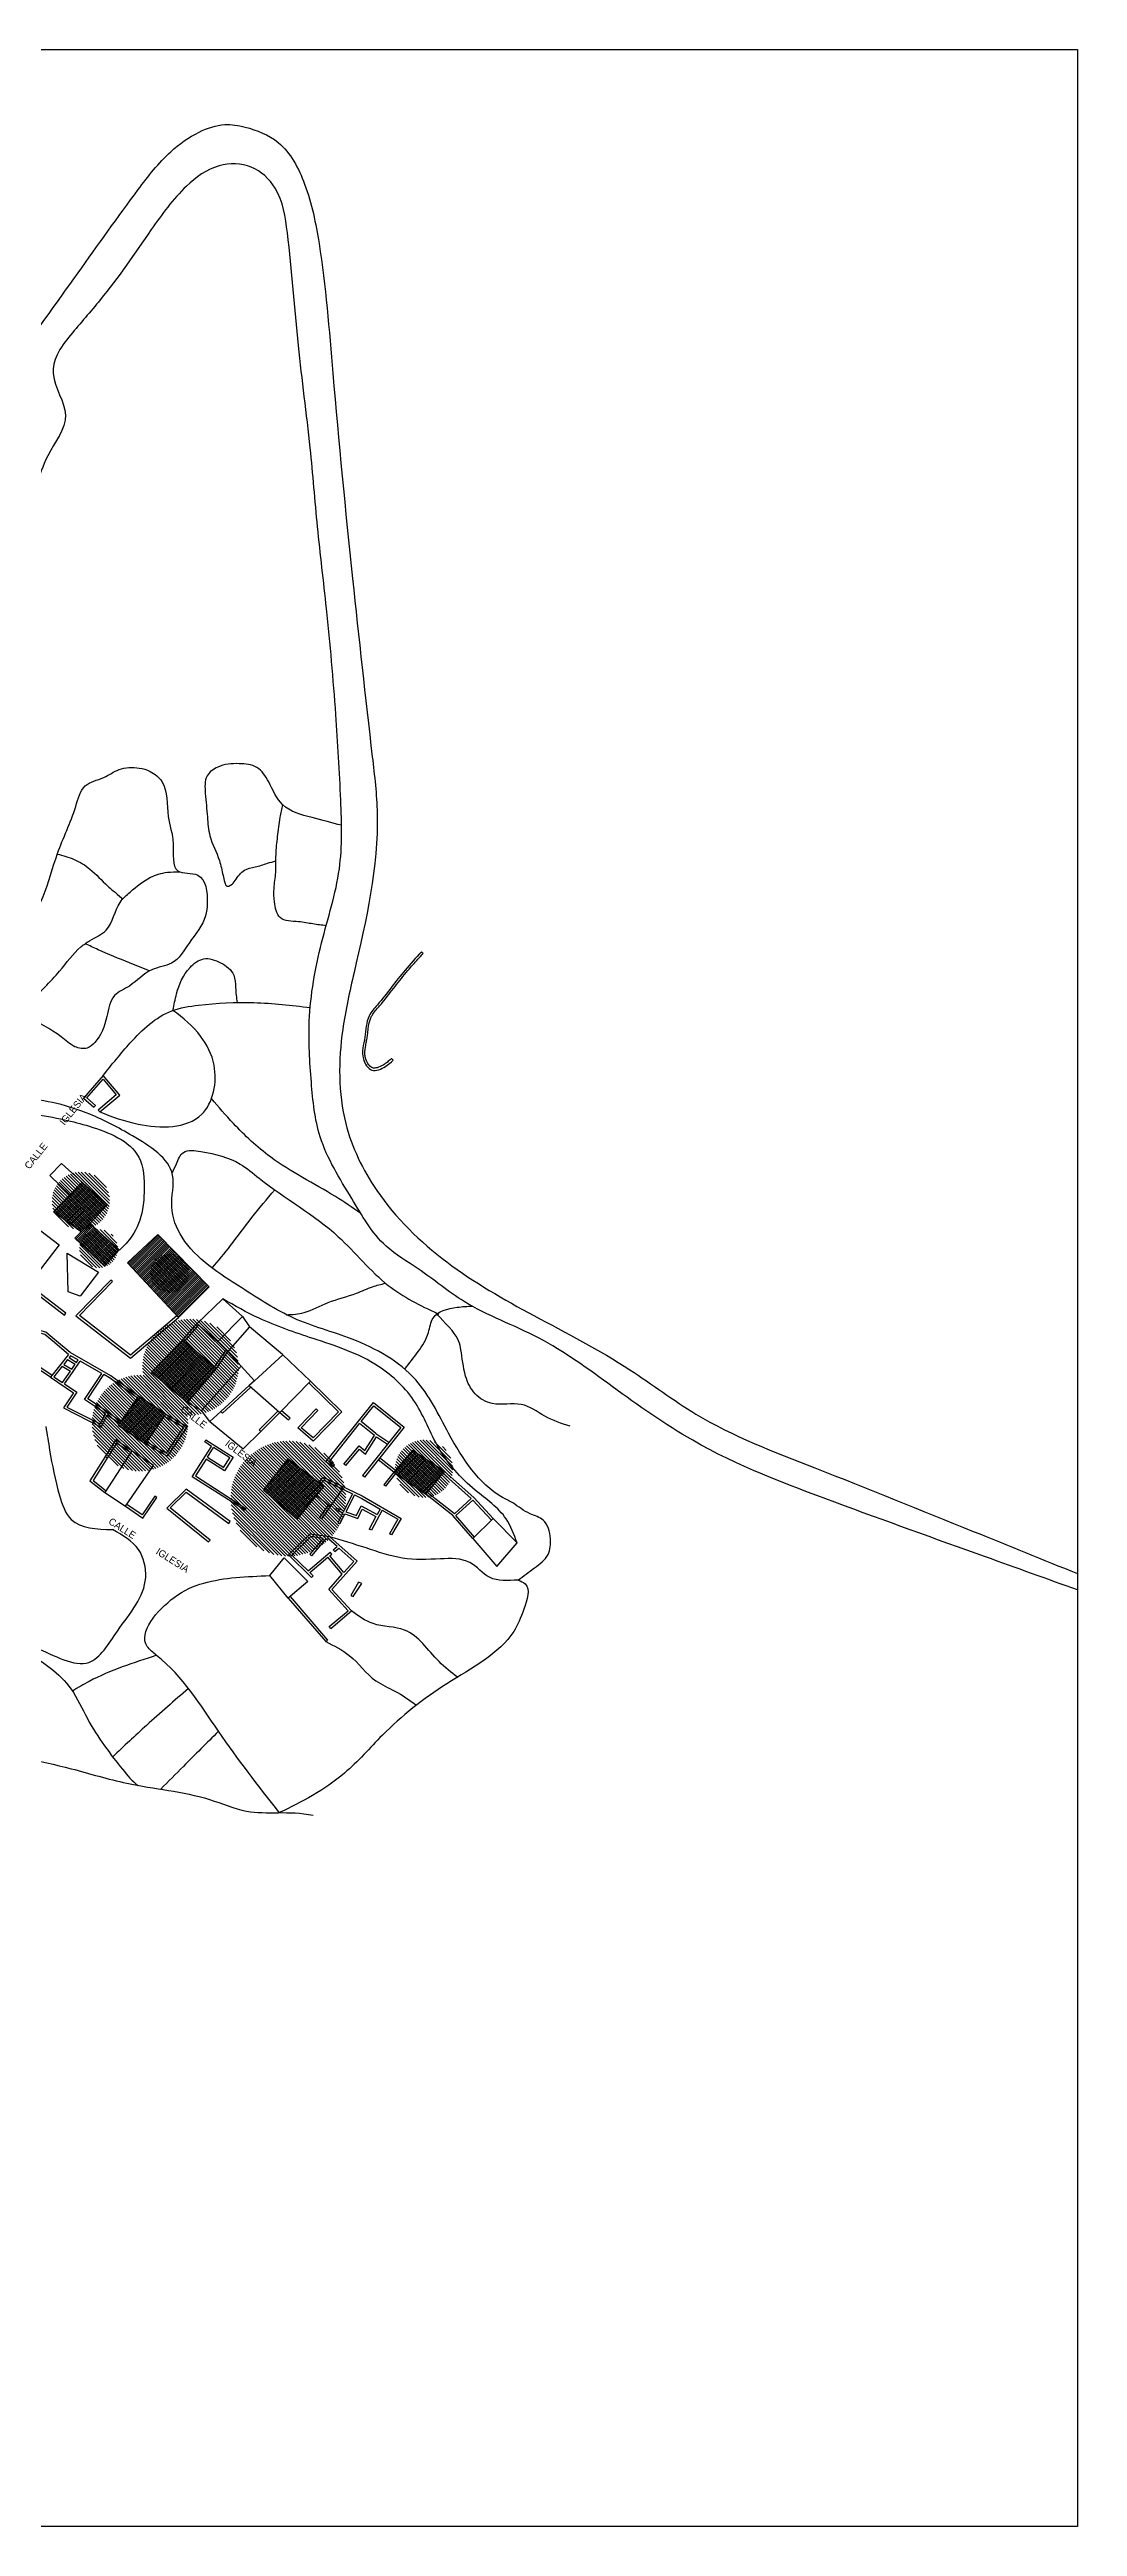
# Model space of a CAD drawing. Header units: metres. Extents: x 6783 to 7382, y -1041 to -515.
# Drawn here: x 7164 to 7382, y -1041 to -515 of the extents above; entities that cross this region are included whole.
import ezdxf

# ---------------------------------------------------------------- set-up
doc = ezdxf.new("R2010")
doc.units = ezdxf.units.M
for name, color, linetype in [('_Caminos', 2, 'Continuous'), ('_Contorno', 70, 'Continuous'), ('_Proyeccion1', 3, 'Continuous'), ('_Tierras', 51, 'Continuous'), ('Mapa_CirculoGurdu', 192, 'Continuous'), ('NU_VivGeneral', 102, 'Continuous'), ('S_Textos', 2, 'Continuous')]:
    doc.layers.add(name, color=color, linetype=linetype)
doc.layers.add('_VG', color=6, linetype='Continuous', plot=False)

msp = doc.modelspace()

# ---------------------------------------------------------------- hatches: boundary and pattern name
at = {"layer": 'Mapa_CirculoGurdu', "lineweight": 0}
h = msp.add_hatch(dxfattribs=at)
h.set_pattern_fill('ANSI31', color=256, scale=0.1518, angle=90)
edge = h.paths.add_edge_path()
edge.add_arc((7170.83, -759.74), 6.11, 0, 360)
h = msp.add_hatch(dxfattribs=at)
h.set_pattern_fill('ANSI31', color=256, scale=0.1518, angle=90)
edge = h.paths.add_edge_path()
edge.add_arc((7174.6, -769.88), 4.07, 0, 360)
h = msp.add_hatch(dxfattribs=at)
h.set_pattern_fill('ANSI31', color=256, scale=0.1518, angle=90)
edge = h.paths.add_edge_path()
edge.add_arc((7189.67, -775.09), 4.07, 0, 360)
h = msp.add_hatch(dxfattribs=at)
h.set_pattern_fill('ANSI31', color=256, scale=0.1518, angle=90)
edge = h.paths.add_edge_path()
edge.add_arc((7194.1, -795.02), 10.19, 0, 360)
h = msp.add_hatch(dxfattribs=at)
h.set_pattern_fill('ANSI31', color=256, scale=0.1518, angle=90)
edge = h.paths.add_edge_path()
edge.add_arc((7183.39, -806.92), 10.19, 0, 360)
h = msp.add_hatch(dxfattribs=at)
h.set_pattern_fill('ANSI31', color=256, scale=0.1518, angle=90)
edge = h.paths.add_edge_path()
edge.add_arc((7214.86, -822.92), 12.22, 0, 360)
h = msp.add_hatch(dxfattribs=at)
h.set_pattern_fill('ANSI31', color=256, scale=0.1518, angle=90)
edge = h.paths.add_edge_path()
edge.add_arc((7243.67, -816.59), 6.11, 0, 360)
at = {"layer": 'NU_VivGeneral'}
h = msp.add_hatch(dxfattribs=at)
h.set_pattern_fill('ANSI31', color=2, scale=0.1)
h.paths.add_polyline_path([(7090.72, -759.52), (7092.73, -756.06), (7084.03, -751.07), (7082.23, -754.7), (7083.82, -755.61), (7081.47, -759.66), (7091.11, -765.29), (7093.11, -760.71)])
h.paths.add_polyline_path([(7105, -783.13), (7100.76, -779.17), (7093.01, -785.87), (7098.09, -790.01)])
h.paths.add_polyline_path([(7067.69, -814.36), (7061.12, -810.01), (7057.41, -815.95), (7057.4, -815.97), (7064, -820.42)])
h.paths.add_polyline_path([(7222.39, -820.37), (7214.76, -814.49), (7209.63, -821.04), (7216.71, -827.33)])
h.paths.add_polyline_path([(7248.01, -817.15), (7241.21, -812.69), (7237.23, -817.31), (7244.03, -822.02)])
h.paths.add_polyline_path([(7187.2, -766.86), (7180.72, -772.91), (7191.54, -784.53), (7198.08, -777.96)])
h.paths.add_polyline_path([(7199.6, -795.32), (7192.44, -789.28), (7185.82, -796.08), (7193.49, -802.56)])
h.paths.add_polyline_path([(7113.42, -771.73), (7103.22, -768.92), (7098.03, -775.32), (7105.27, -781.55), (7107.43, -779)])
h = msp.add_hatch(dxfattribs=at)
h.set_pattern_fill('ANSI31', color=2, scale=0.1)
h.paths.add_polyline_path([(7171.09, -755.79), (7165.01, -762.05), (7170.87, -766.29), (7172.77, -764.57), (7176.39, -760.56)])
h = msp.add_hatch(dxfattribs=at)
h.set_pattern_fill('ANSI31', color=2, scale=0.1)
h.paths.add_polyline_path([(7172.77, -764.57), (7170.87, -766.29), (7169.58, -767.64), (7175.86, -773.61), (7178.97, -770.16)])
h = msp.add_hatch(dxfattribs=at)
h.set_pattern_fill('ANSI31', color=2, scale=0.1)
h.paths.add_polyline_path([(7188.86, -805.03), (7183.04, -801.16), (7178.77, -807.35), (7184.54, -811.32)])

# ---------------------------------------------------------------- linework, layer by layer
at = {"layer": '_Caminos', "color": 2}
for points, knots in [([(7055.36, -636.7), (7057.21, -636.38), (7065.08, -634.64), (7078.03, -628.15), (7094.44, -622.5), (7112.96, -617.19), (7130.1, -610.14), (7145.9, -597.6), (7157.08, -581.07), (7169.83, -563.5), (7180.66, -548.12), (7188.81, -537.52), (7195.27, -532.91), (7200.94, -530.97), (7206.82, -531.96), (7214.11, -534.87), (7219.17, -544.72), (7222.52, -561.32), (7224.62, -589.52), (7228.23, -625.8), (7231.66, -656.87), (7234.96, -684.86), (7230.4, -704.27), (7225.53, -725.74), (7225.35, -742.25), (7233.84, -759.7), (7248.1, -773.57), (7267.4, -784.51), (7285.84, -793.88), (7303.94, -807.74), (7329.36, -817.36), (7349.07, -825.35), (7360.24, -829.88), (7367.61, -832.87), (7374.98, -835.86), (7382.35, -838.85)], [326.967342, 326.967342, 326.967342, 326.967342, 332.593302, 351.108934, 370.039578, 384.626012, 408.958435, 425.07799, 444.298865, 468.449302, 490.270854, 500.864468, 508.225088, 513.879877, 518.195638, 525.908769, 536.427205, 549.360969, 577.086545, 620.843017, 658.878746, 670.979978, 705.068035, 717.388936, 737.345832, 753.0003, 774.243583, 795.960712, 819.369941, 836.23375, 863.927356, 900.16995, 900.16995, 900.16995, 924.071793, 924.071793, 924.071793, 924.071793]), ([(7382.35, -842.32), (7375.85, -839.98), (7369.35, -837.65), (7362.85, -835.31), (7352.2, -831.48), (7331.24, -823.95), (7303.73, -813.56), (7284.06, -799.56), (7268.78, -788.21), (7253.3, -782.82), (7243.63, -774.64), (7233.99, -769.09), (7228.03, -758.5), (7220.95, -747.44), (7219.63, -734.12), (7218.8, -720.3), (7221.48, -705.09), (7226.51, -689.94), (7226.02, -673.47), (7224.95, -655.1), (7223.25, -635.75), (7220.98, -616.93), (7219.53, -598.28), (7216.66, -577.48), (7215.44, -559.18), (7213.44, -545.34), (7207.31, -539.52), (7199.44, -539.45), (7191.92, -544.95), (7184.49, -555.4), (7176.97, -566.5), (7169.6, -574.75), (7165.63, -579.73), (7164.14, -585.97), (7169.9, -593.16), (7163.59, -600.81), (7160.54, -610.98), (7157.68, -621.52), (7153.72, -633.6), (7151.52, -640.63), (7150.27, -644.63)], [-20.746919, -20.746919, -20.746919, -20.746919, 0, 0, 0, 34.010346, 66.950294, 87.47074, 106.247113, 123.816038, 135.729877, 144.100627, 156.595376, 171.262909, 183.006752, 196.02437, 212.833709, 228.944235, 243.517404, 261.719071, 284.309206, 301.747109, 318.575734, 340.442452, 364.492582, 374.338554, 381.064669, 387.880668, 396.057073, 407.927992, 426.345669, 436.124252, 441.207942, 445.274443, 454.445598, 463.885037, 470.772181, 486.849233, 496.393695, 508.952733, 508.952733, 508.952733, 508.952733]), ([(7262.51, -823.8), (7261.78, -823.44), (7255.69, -820.5), (7249.25, -810.47), (7242.51, -796.1), (7229.42, -788.81), (7215.84, -785.36), (7204.03, -777.49), (7193.29, -770.92), (7189.33, -761.16), (7191.92, -752.11), (7181.98, -745.93), (7171.7, -740.41), (7159.03, -737.18), (7145.89, -738.77), (7134.91, -736.03), (7124.82, -743.09), (7120.12, -733.98), (7117.62, -727), (7120.98, -716.03), (7126.04, -707.23), (7128.04, -693.82), (7137.15, -687.17), (7143.65, -675.52), (7144.93, -663.73), (7148.39, -653.13), (7149.73, -647.07), (7150.27, -644.63)], [0, 0, 0, 0, 2.420573, 20.22159, 33.558872, 49.565798, 62.719296, 75.509992, 92.080307, 98.922831, 105.66237, 117.555648, 127.685258, 142.483148, 155.257071, 166.938022, 176.23144, 183.301006, 192.027245, 198.937484, 216.284416, 222.779036, 238.436172, 247.472024, 262.287928, 273.401223, 280.896397, 280.896397, 280.896397, 280.896397]), ([(7139.1, -763.3), (7137.93, -762.92), (7135.49, -762.11), (7132.12, -760.29), (7129.2, -757.44), (7128.23, -753.4), (7128.79, -749.43), (7128.26, -745.49), (7130.68, -741.52), (7138.65, -741.45), (7148.16, -739.62), (7159.04, -741.03), (7166.91, -742.32), (7174.69, -744.4), (7183.96, -747.99), (7184.4, -756.6), (7184.01, -762.27), (7182.37, -766.91), (7179.97, -769.27), (7179.02, -770.2)], [0, 0, 0, 0, 3.701141, 7.701343, 11.411528, 15.575482, 19.550649, 23.41532, 27.346794, 31.606697, 45.727024, 57.08492, 64.079062, 69.506756, 81.885553, 89.120634, 93.144126, 99.223507, 103.183044, 103.183044, 103.183044, 103.183044]), ([(7263.42, -832.35), (7262.77, -830.54), (7261.08, -825.88), (7253.4, -820.79), (7246.31, -812.82), (7242.5, -802.08), (7233.32, -793.25), (7221, -789.27), (7209.59, -785.44), (7203.49, -781.99), (7200.95, -780.55)], [0, 0, 0, 0, 5.646337, 14.577978, 26.559585, 37.203595, 48.190446, 63.303063, 75.524625, 84.275459, 84.275459, 84.275459, 84.275459]), ([(7263.61, -840.21), (7264.75, -839.37), (7266.98, -837.74), (7270.34, -835.23), (7270.75, -831.18), (7269.66, -827.28), (7265.66, -826.15), (7263.67, -824.66), (7262.51, -823.8)], [0, 0, 0, 0, 4.316036, 8.391295, 11.776613, 15.986777, 19.088024, 23.445867, 23.445867, 23.445867, 23.445867]), ([(7263.61, -840.21), (7261.46, -840.37), (7257.46, -840.67), (7253.46, -835.45), (7246.43, -835.76), (7239.06, -836.08), (7231.36, -833.3), (7226.23, -831.81), (7223.67, -831.07)], [0, 0, 0, 0, 6.068392, 11.274588, 17.571801, 25.644804, 33.667419, 41.692249, 41.692249, 41.692249, 41.692249]), ([(7118.37, -873.27), (7117.48, -871.26), (7116.01, -867.97), (7113.79, -863.67), (7116.16, -858.84), (7121.99, -858.94), (7127.39, -859.39), (7130.21, -855.29), (7134.82, -854.68), (7140.64, -852.98), (7146.93, -854.6), (7155.66, -853.68), (7163.42, -857.59), (7169.29, -863.36), (7172.84, -871.6), (7178.52, -879.04), (7181.73, -882.9), (7182.95, -883.79)], [1.637691, 1.637691, 1.637691, 1.637691, 8.377428, 12.522542, 15.134866, 22.882974, 27.67422, 29.971225, 36.817522, 40.52611, 48.159292, 55.539546, 66.517639, 72.744081, 79.907864, 93.310609, 99.289361, 99.289361, 99.289361, 99.289361])]:
    msp.add_open_spline(points, degree=3, knots=knots, dxfattribs=at)
at = {"layer": '_Contorno', "color": 2}
for points in [[(7166.72, -751.85), (7176.39, -760.56), (7172.77, -764.57), (7178.97, -770.16), (7175.86, -773.61), (7169.58, -767.64), (7170.87, -766.29), (7165.01, -762.05), (7168.46, -758.5), (7164.22, -754.36), (7166.72, -751.85)], [(7171.09, -755.79), (7165.01, -762.05)], [(7168.46, -758.5), (7171.09, -755.79)], [(7157.27, -762.2), (7166.22, -769.09), (7159.43, -777.91), (7150.48, -771.02), (7157.27, -762.2)], [(7170.87, -766.29), (7172.77, -764.57)], [(7180.72, -772.91), (7191.54, -784.53), (7198.08, -777.96), (7187.2, -766.86), (7180.72, -772.91)], [(7167.96, -770.86), (7174.6, -774.91), (7170.69, -780), (7168.14, -779.06), (7167.96, -770.86)], [(7195.52, -785.79), (7199.89, -789.59), (7205.11, -784.32), (7200.95, -780.55), (7195.52, -785.79)], [(7202.04, -791.75), (7207.68, -797.92), (7206.56, -798.94), (7213.09, -804.68), (7219.6, -798.03), (7213.63, -792.34), (7206.61, -786.45), (7202.04, -791.75)], [(7205.11, -784.32), (7206.61, -786.45)], [(7185.82, -796.08), (7193.49, -802.56), (7199.6, -795.32), (7192.44, -789.28), (7185.82, -796.08)], [(7199.89, -789.59), (7202.04, -791.75)], [(7207.68, -797.92), (7213.71, -792.42)], [(7178.77, -807.35), (7184.54, -811.32), (7188.86, -805.03), (7183.04, -801.16), (7178.77, -807.35)], [(7180.34, -824.56), (7186.25, -815.93), (7181.67, -812.8), (7175.93, -821.65), (7180.34, -824.56)], [(7216.71, -827.33), (7222.39, -820.37), (7214.76, -814.49), (7209.63, -821.04), (7216.71, -827.33)], [(7241.21, -812.69), (7237.23, -817.31), (7244.03, -822.02), (7248.01, -817.15), (7241.21, -812.69)], [(7221.72, -819.85), (7222.39, -818.99), (7226.34, -820.87), (7223.73, -824.61), (7220.85, -822.26)], [(7263.42, -832.35), (7258.33, -827.18), (7254.02, -831.43), (7259.15, -837.36), (7263.42, -832.35)], [(7210.94, -839.28), (7213.98, -835.47), (7218.97, -840.49), (7214.86, -844.05), (7210.94, -839.28)]]:
    msp.add_lwpolyline(points, dxfattribs=at)
at = {"layer": '_Proyeccion1', "color": 2}
for points in [[(7174.83, -740.86), (7179.07, -737.29), (7175.55, -733.12), (7171.39, -737.93), (7173.62, -739.87), (7173.95, -739.49), (7172.09, -737.88), (7175.54, -733.89), (7178.36, -737.23), (7174.51, -740.48)], [(7197.95, -832.14), (7198.27, -831.75), (7189.8, -824.89), (7193.21, -821.57), (7202.22, -828.2), (7202.51, -827.8), (7193.16, -820.92), (7189.05, -824.93)]]:
    msp.add_lwpolyline(points, close=True, dxfattribs=at)
for points in [[(7157.67, -762.5), (7157.27, -762.2), (7150.48, -771.02), (7167.33, -783.99), (7167.64, -783.59), (7159.74, -777.51)], [(7191.22, -784.15), (7181.37, -792.51), (7170.54, -784.08), (7177.55, -776.88), (7177.16, -776.56), (7169.79, -784.13), (7181.38, -793.16), (7191.54, -784.53)], [(7168.53, -791.95), (7165.24, -789.17), (7163.41, -787.63), (7160.51, -786.81), (7156.51, -787.03), (7153.64, -789.85), (7154.14, -793.14)], [(7168.21, -792.34), (7164.91, -789.55), (7163.17, -788.08), (7162.51, -787.89)], [(7192.44, -789.28), (7195.5, -785.77)], [(7192.81, -789.6), (7195.87, -786.09)], [(7164.37, -797.18), (7158.39, -793.18), (7159, -792.27)], [(7164.65, -796.76), (7159.09, -793.04), (7159.42, -792.55)], [(7168.21, -792.34), (7164.37, -797.18), (7169.29, -800.47), (7167.13, -803.7), (7175.12, -807.76), (7176.45, -805.14), (7179.06, -806.93)], [(7168.01, -793.4), (7167.19, -794.44)], [(7168.01, -793.4), (7169.62, -794.43)], [(7170.26, -793.51), (7168.65, -792.6), (7168.33, -793.01)], [(7168.33, -793.01), (7169.9, -794.02)], [(7183.04, -801.16), (7177.17, -796.87), (7168.53, -791.95)], [(7169.9, -794.02), (7170.26, -793.51)], [(7199.19, -795.04), (7201.63, -791.47)], [(7199.6, -795.32), (7202.04, -791.75)], [(7166.88, -794.83), (7165.1, -797.06), (7166.92, -798.28)], [(7166.88, -794.83), (7168.6, -795.88)], [(7166.92, -798.28), (7168.6, -795.88)], [(7167.19, -794.44), (7168.89, -795.47)], [(7167.33, -798.55), (7169.03, -796.14)], [(7167.33, -798.55), (7169.99, -800.33), (7167.86, -803.51), (7174.9, -807.09), (7176.04, -804.84)], [(7168.89, -795.47), (7169.62, -794.43)], [(7169.03, -796.14), (7170.7, -793.76)], [(7175.28, -796.37), (7170.7, -793.76)], [(7176.04, -804.84), (7171.61, -801.92), (7175.28, -796.37)], [(7176.27, -804.4), (7172.3, -801.77), (7175.72, -796.62)], [(7182.75, -801.56), (7176.9, -797.29), (7175.72, -796.62)], [(7206.9, -799.31), (7200.88, -804.8), (7200.54, -804.43), (7206.56, -798.94)], [(7219.6, -798.03), (7226.23, -804.52), (7220.14, -810.71), (7216.9, -807.94), (7217.24, -807.57)], [(7219.25, -798.39), (7225.52, -804.53), (7220.11, -810.02), (7217.61, -807.88)], [(7217.24, -807.57), (7220.8, -803.87)], [(7217.61, -807.88), (7221.16, -804.22)], [(7220.8, -803.87), (7221.16, -804.22)], [(7224.35, -816.17), (7222.85, -815.14), (7232.92, -802.51), (7239.48, -807.74), (7231.01, -818.36)], [(7230.29, -806.6), (7233, -803.21), (7238.77, -807.82), (7230.62, -818.05)], [(7176.27, -804.4), (7179.34, -806.52)], [(7188.86, -805.03), (7193.37, -807.62), (7189.12, -813.96), (7184.54, -811.32)], [(7188.61, -805.46), (7192.65, -807.78), (7188.97, -813.3), (7184.79, -810.89)], [(7213.09, -804.68), (7209.03, -808.69), (7208.68, -808.33), (7212.74, -804.33)], [(7213.09, -804.68), (7214.92, -806.24), (7215.22, -805.85)], [(7215.24, -805.86), (7213.42, -804.3)], [(7217.24, -807.57), (7217.24, -807.57)], [(7224.63, -815.75), (7223.58, -815.03), (7229.98, -806.99)], [(7233.15, -809.51), (7229.98, -806.99)], [(7233.42, -809.09), (7230.29, -806.6)], [(7233.42, -809.09), (7236.2, -810.98)], [(7181.67, -812.8), (7178.25, -810.45), (7172.77, -819.17), (7175.93, -821.65)], [(7181.42, -813.23), (7178.4, -811.16), (7173.43, -819.06), (7176.23, -821.26)], [(7198.59, -811.84), (7197.11, -810.9), (7197.38, -810.48), (7203.13, -814.14), (7201.29, -817.03), (7197.44, -814.56), (7195.16, -818.13), (7205.88, -825), (7205.61, -825.42), (7194.47, -818.29), (7197.29, -813.87)], [(7197.29, -813.87), (7198.59, -811.84)], [(7197.71, -814.14), (7199.01, -812.11)], [(7197.71, -814.14), (7201.15, -816.33)], [(7201.14, -816.34), (7202.44, -814.29), (7199.01, -812.11)], [(7226.65, -815.62), (7229.91, -811.72), (7231.12, -812.73), (7233.15, -809.51)], [(7227.04, -815.94), (7229.97, -812.42), (7231.24, -813.48), (7233.56, -809.8), (7235.92, -811.4)], [(7237.23, -817.31), (7233.94, -814.69)], [(7237.54, -816.92), (7234.25, -814.3)], [(7221.33, -819.55), (7222.24, -818.36), (7230.51, -822.31), (7238.81, -827.15), (7236.77, -830.65)], [(7221.72, -819.85), (7222.39, -818.99), (7228.46, -821.89)], [(7224.35, -816.17), (7224.63, -815.75)], [(7227.04, -815.94), (7226.65, -815.62)], [(7231.01, -818.36), (7230.62, -818.05)], [(7237.23, -817.31), (7235.13, -819.99)], [(7235.52, -820.3), (7235.13, -819.99)], [(7237.62, -817.62), (7235.52, -820.3)], [(7253.68, -822.89), (7247.68, -817.52)], [(7258.33, -827.18), (7254.2, -822.69), (7248.01, -817.15)], [(7180.34, -824.56), (7183.97, -827.05), (7186.97, -822.67), (7186.56, -822.39), (7183.84, -826.36), (7180.62, -824.15)], [(7223.32, -824.33), (7221.5, -826.94)], [(7223.73, -824.61), (7221.91, -827.22)], [(7224.93, -825.4), (7225.11, -824.93)], [(7226.65, -825.51), (7225.11, -824.93)], [(7228.46, -821.89), (7226.65, -825.51)], [(7226.87, -826.18), (7229.61, -827.14), (7230.53, -825.17), (7233.47, -826.75)], [(7228.91, -822.11), (7227.1, -825.73)], [(7227.1, -825.73), (7229.35, -826.52), (7230.3, -824.48), (7233.71, -826.31)], [(7228.9, -822.12), (7230.47, -822.89), (7234.33, -825.14)], [(7234.33, -825.14), (7233.71, -826.31)], [(7254.02, -831.43), (7249.75, -826.51), (7244.03, -822.02)], [(7250.12, -826.17), (7250.1, -826.14), (7244.34, -821.63)], [(7250.12, -826.17), (7253.68, -822.89)], [(7250.45, -826.55), (7254.03, -823.25)], [(7257.97, -827.52), (7254.03, -823.25)], [(7223.86, -850.47), (7228.3, -846.78), (7224.1, -842.21), (7229.44, -836.21), (7223.67, -831.07), (7219.45, -830.45), (7214.88, -834.9), (7219.77, -839.69)], [(7221.91, -827.22), (7221.5, -826.94)], [(7226.42, -825.96), (7224.93, -825.4)], [(7226.42, -825.96), (7225.38, -828.06)], [(7225.38, -828.06), (7225.82, -828.28)], [(7226.87, -826.18), (7225.82, -828.28)], [(7233.47, -826.75), (7232.05, -829.4)], [(7232.49, -829.64), (7232.05, -829.4)], [(7234.78, -825.38), (7232.49, -829.64)], [(7234.78, -825.38), (7238.13, -827.33), (7236.34, -830.4)], [(7236.77, -830.65), (7236.34, -830.4)], [(7254.39, -831.1), (7250.45, -826.55)], [(7222.23, -831.37), (7219.62, -830.98), (7215.59, -834.91), (7219.05, -838.29)], [(7219.05, -838.29), (7223.76, -834.33)], [(7222.23, -831.37), (7219.4, -834.73)], [(7219.4, -834.73), (7219.78, -835.05)], [(7219.4, -838.63), (7223.27, -835.38)], [(7222.81, -831.45), (7219.78, -835.05)], [(7225.2, -833.11), (7223.45, -831.55), (7222.81, -831.45)], [(7226.31, -838.98), (7223.27, -835.38)], [(7223.65, -835.06), (7224.08, -834.71)], [(7226.63, -838.61), (7223.65, -835.06)], [(7224.08, -834.71), (7223.76, -834.33)], [(7224.41, -833.77), (7225.2, -833.11)], [(7224.73, -834.16), (7224.41, -833.77)], [(7224.73, -834.16), (7225.58, -833.44)], [(7226.63, -838.61), (7228.74, -836.25), (7225.58, -833.44)], [(7219.4, -838.63), (7220.12, -839.34)], [(7220.12, -839.34), (7219.77, -839.69)], [(7223.54, -850.08), (7227.58, -846.74), (7223.43, -842.21), (7226.31, -838.98)], [(7228.65, -843.74), (7230.44, -840.96), (7229.75, -840.7), (7228.13, -843.48), (7228.65, -843.74)], [(7214.86, -844.05), (7222.8, -853.29)], [(7215.24, -843.73), (7223.18, -852.96)], [(7223.86, -850.47), (7223.54, -850.08)], [(7222.8, -853.29), (7223.18, -852.96)]]:
    msp.add_lwpolyline(points, dxfattribs=at)
msp.add_open_spline([(7236.79, -729.54), (7236.9, -729.66), (7237.01, -729.79), (7237.12, -729.91), (7236.61, -730.36), (7235.37, -731.43), (7232.4, -732.75), (7230.03, -729.02), (7231.35, -725.1), (7231.34, -720.81), (7234.23, -717.68), (7236.73, -714.44), (7239.72, -710.58), (7241.93, -708.19), (7243.1, -706.93), (7243.22, -707.04), (7243.35, -707.16), (7243.47, -707.27), (7243.1, -707.66), (7242.74, -708.06), (7241.65, -709.24), (7240.93, -710.04), (7239.3, -711.96), (7238.4, -713.1), (7236.61, -715.41), (7235.73, -716.56), (7234.55, -717.99), (7234.3, -718.28), (7233.8, -718.86), (7233.55, -719.14), (7233.06, -719.74), (7232.82, -720.06), (7232.48, -720.63), (7232.37, -720.87), (7232.17, -721.4), (7232.09, -721.68), (7231.84, -722.82), (7231.78, -723.76), (7231.6, -725.07), (7231.54, -725.42), (7231.42, -726.08), (7231.35, -726.41), (7231.17, -727.36), (7231.09, -727.97), (7231.13, -728.84), (7231.17, -729.11), (7231.34, -729.79), (7231.51, -730.22), (7231.92, -730.87), (7232.13, -731.12), (7232.49, -731.38), (7232.62, -731.46), (7232.89, -731.55), (7233.04, -731.57), (7233.36, -731.56), (7233.54, -731.53), (7234.13, -731.38), (7234.57, -731.17), (7235.3, -730.73), (7235.6, -730.52), (7236.16, -730.08), (7236.42, -729.86), (7236.73, -729.59), (7236.76, -729.56), (7236.79, -729.54)], degree=3, knots=[0, 0, 0, 0, 1, 1, 1, 3.087632, 6.046476, 9.02492, 13.645733, 18.266138, 21.205433, 26.014678, 30.659136, 35.806455, 35.806455, 35.806455, 36.806455, 36.806455, 36.806455, 38.421237, 38.421237, 41.650803, 41.650803, 46.036742, 46.036742, 50.422681, 50.422681, 51.537824, 51.537824, 52.652967, 52.652967, 53.913859, 53.913859, 54.868696, 54.868696, 55.823533, 55.823533, 58.604278, 58.604278, 59.589209, 59.589209, 60.574139, 60.574139, 62.544, 62.544, 63.457703, 63.457703, 64.8006, 64.8006, 65.886522, 65.886522, 66.540544, 66.540544, 67.194566, 67.194566, 67.848588, 67.848588, 69.260337, 69.260337, 70.368776, 70.368776, 71.477216, 71.477216, 71.612909, 71.612909, 71.612909, 71.612909], dxfattribs=at)
at = {"layer": '_Tierras', "color": 2}
for points in [[(7193.49, -802.56), (7196.46, -804.21), (7204.86, -794.84)], [(7198.22, -806.56), (7196.46, -804.21)], [(7200.54, -804.43), (7198.22, -806.56), (7205.29, -812.34), (7209.03, -808.69)]]:
    msp.add_lwpolyline(points, dxfattribs=at)
for points, knots in [([(7226.16, -680.04), (7224.12, -679.52), (7219.88, -678.43), (7213.22, -676.62), (7211.13, -671.3), (7208.53, -667.28), (7204.1, -666.84), (7200.35, -667.12), (7196.97, -669.54), (7197.28, -673.82), (7197.66, -677.91), (7198.03, -682.9), (7200.19, -686.67), (7200.9, -690.19), (7201.27, -691.89), (7201.72, -693.17), (7202.9, -692.68), (7203.89, -691.4), (7205.19, -689.32), (7207.99, -688.94), (7210.15, -688.16), (7211.63, -687.77), (7212.23, -687.62)], [0.838945, 0.838945, 0.838945, 0.838945, 7.297184, 14.136583, 19.775906, 23.736025, 27.608748, 32.177258, 35.108046, 38.828233, 43.8652, 47.901446, 53.502369, 56.749399, 58.326819, 59.199831, 60.007081, 61.383605, 64.329297, 66.693122, 69.436343, 71.29355, 71.29355, 71.29355, 71.29355]), ([(7157.21, -704.67), (7159.29, -701.61), (7163.2, -695.87), (7165.65, -685.45), (7169.34, -678.29), (7171.01, -671.12), (7175.67, -670.24), (7178.97, -667.79), (7182.67, -667.62), (7185.87, -668.56), (7189.53, -671.57), (7188.75, -677.95), (7191, -683.41), (7189.76, -690.78), (7197.24, -689.57), (7197.85, -695.5), (7197.31, -700.59), (7193.89, -704.58), (7190.9, -709.82), (7185.07, -710.29), (7182.01, -714.08), (7177.19, -715.94), (7176.41, -721.25), (7174.93, -725.21), (7172.1, -727.73), (7169.08, -727.13), (7165.54, -723.67), (7160.05, -721.22), (7156.01, -718.01), (7154.01, -716.92), (7153.64, -716.72)], [0, 0, 0, 0, 11.034372, 20.672411, 31.398126, 36.1727, 40.501602, 44.171575, 48.454855, 50.902668, 54.165897, 61.687603, 67.586872, 73.408723, 77.714701, 83.952316, 86.689057, 93.443998, 99.122899, 103.558596, 109.429575, 113.171287, 117.900085, 123.98936, 125.96074, 128.567054, 132.159815, 140.755369, 146.292433, 147.569168, 147.569168, 147.569168, 147.569168]), ([(7222.89, -701.36), (7221.95, -701.25), (7219.99, -701.01), (7216.86, -700.35), (7212.64, -700.46), (7211.83, -696.45), (7211.76, -693.3), (7212.32, -689.95), (7212.15, -686.26), (7212.61, -682.35), (7213.01, -678.81), (7213.48, -676.58), (7213.69, -675.7)], [1.766667, 1.766667, 1.766667, 1.766667, 4.60212, 7.708188, 11.695557, 15.254289, 18.050039, 21.475487, 25.293542, 29.126191, 33.252551, 35.968465, 35.968465, 35.968465, 35.968465]), ([(7165.83, -686.16), (7167.05, -686.46), (7169.53, -687.14), (7173.25, -689.44), (7175.83, -692.46), (7177.9, -694.09), (7179.74, -695.68)], [0.797073, 0.797073, 0.797073, 0.797073, 4.538795, 8.496952, 13.68893, 16.37762, 16.37762, 16.37762, 16.37762]), ([(7158.16, -719.63), (7158.74, -718.98), (7161.4, -716.04), (7166.02, -711.85), (7169.55, -706.68), (7173.17, -704.16), (7177.54, -702.24), (7178.07, -696.99), (7181.98, -693.63), (7184.97, -691.06), (7188.63, -689.97), (7190.87, -689.9), (7191.84, -689.9)], [2.689017, 2.689017, 2.689017, 2.689017, 5.309093, 14.573001, 21.407068, 23.674092, 27.844827, 34.758151, 38.042572, 44.099108, 48.304106, 50.856124, 50.856124, 50.856124, 50.856124]), ([(7185.4, -710.94), (7183.97, -710.37), (7180.33, -708.91), (7175.75, -707.05), (7172.66, -705.6), (7171.75, -705.17)], [2.897888, 2.897888, 2.897888, 2.897888, 7.498479, 14.684572, 17.72178, 17.72178, 17.72178, 17.72178]), ([(7190.38, -719.33), (7190.61, -718.15), (7191.24, -714.93), (7192.96, -710.73), (7196.89, -707.79), (7200.63, -709.05), (7203.6, -711.3), (7203.63, -714.7), (7203.84, -716.63), (7203.98, -717.65)], [0, 0, 0, 0, 3.589783, 9.872456, 13.296668, 16.969378, 20.813487, 23.514502, 26.646172, 26.646172, 26.646172, 26.646172]), ([(7174.83, -740.86), (7177.42, -741.86), (7184.16, -744.44), (7197.82, -744.47), (7200.36, -731.89), (7196.34, -724.14), (7192.6, -720.92), (7190.38, -719.33)], [0, 0, 0, 0, 8.545286, 22.211338, 32.965272, 39.741883, 47.843043, 47.843043, 47.843043, 47.843043]), ([(7175.55, -733.12), (7177.41, -730.81), (7181.58, -725.63), (7188.17, -719.31), (7197.82, -717.86), (7207.64, -717.35), (7215.53, -718.25), (7219.51, -718.71)], [0, 0, 0, 0, 8.987175, 20.098659, 25.934754, 37.696725, 49.678547, 49.678547, 49.678547, 49.678547]), ([(7230.23, -762.41), (7228.47, -761.16), (7222.22, -756.95), (7212.18, -752.04), (7203.91, -744.27), (7200.06, -739.83), (7198.55, -738.03)], [9.958912, 9.958912, 9.958912, 9.958912, 16.431119, 32.561015, 43.166609, 50.196633, 50.196633, 50.196633, 50.196633]), ([(7190.21, -753.88), (7190.52, -753.23), (7191.22, -751.68), (7192.41, -748.65), (7198.34, -749.57), (7203.77, -750.84), (7212.73, -758.51), (7224.7, -765.02), (7234.77, -777.95), (7242.83, -781.96), (7246.54, -783.65)], [4.020968, 4.020968, 4.020968, 4.020968, 6.150831, 8.955758, 12.693139, 21.408666, 26.453049, 47.347452, 62.143409, 74.244182, 74.244182, 74.244182, 74.244182]), ([(7198.73, -774.02), (7200.04, -772.44), (7202.92, -768.93), (7207.1, -763.2), (7210.33, -759.35), (7211.98, -757.41)], [1.769235, 1.769235, 1.769235, 1.769235, 7.945447, 15.383709, 23.024392, 23.024392, 23.024392, 23.024392]), ([(7214.45, -783.9), (7215.74, -783.9), (7218.81, -783.62), (7223.48, -780.94), (7228.55, -779.84), (7232.46, -777.97), (7234.55, -777.44), (7235.49, -777.23)], [3.933304, 3.933304, 3.933304, 3.933304, 7.78117, 13.266463, 19.664014, 23.290887, 26.164012, 26.164012, 26.164012, 26.164012]), ([(7239.56, -795.45), (7240.54, -794.23), (7242.46, -791.8), (7244.73, -788.28), (7245.29, -783.45), (7249.92, -782.28), (7252.87, -782.12), (7253.9, -782.1)], [1.059446, 1.059446, 1.059446, 1.059446, 5.747549, 10.345002, 13.575445, 19.176761, 22.294952, 22.294952, 22.294952, 22.294952]), ([(7274.67, -807.58), (7272.82, -807.04), (7269.28, -805.73), (7264.32, -802.01), (7258.69, -803.6), (7254.14, -800.93), (7252.08, -796.62), (7251.63, -791.37), (7250.73, -787.9), (7245.21, -782.76), (7246.66, -783.73), (7246.72, -783.77)], [4.761578, 4.761578, 4.761578, 4.761578, 10.522139, 16.090339, 22.284754, 26.411557, 30.721871, 36.363253, 40.862064, 45.619209, 45.838311, 45.838311, 45.838311, 45.838311]), ([(7163.38, -807.64), (7163.65, -809.31), (7164.48, -814.24), (7165.63, -820.76), (7168.66, -829.25), (7174.18, -829.42), (7177.58, -829.52)], [0, 0, 0, 0, 5.050349, 14.9232, 20.583565, 29.637526, 29.637526, 29.637526, 29.637526]), ([(7109.19, -818.48), (7107.23, -821.37), (7104.17, -825.89), (7104.07, -836.64), (7117.46, -840.64), (7127.01, -849.23), (7143.39, -853.36), (7157.52, -851.18), (7172.61, -860.86), (7179.22, -849.39), (7185.77, -842.35), (7183.63, -832.88), (7179.68, -830.69), (7177.58, -829.52)], [0, 0, 0, 0, 10.39555, 16.232311, 28.971337, 45.164223, 56.063382, 77.639535, 89.43674, 98.442851, 111.307326, 117.395984, 124.325258, 124.325258, 124.325258, 124.325258]), ([(7212.95, -889.58), (7208.5, -883.89), (7199.82, -872.71), (7192.13, -860.03), (7181.98, -852.46), (7189.39, -843.81), (7198.82, -839.73), (7206.08, -839.46), (7210.94, -839.28)], [1.205851, 1.205851, 1.205851, 1.205851, 22.763568, 43.547733, 46.300213, 58.154439, 65.129064, 79.247068, 79.247068, 79.247068, 79.247068]), ([(7263.61, -840.21), (7264.18, -840.43), (7266.53, -841.38), (7264.82, -846.71), (7261.42, -854.95), (7248.01, -861.84), (7236.03, -871.33), (7225.92, -883.06), (7217.58, -887.37), (7212.95, -889.58)], [0, 0, 0, 0, 1.718882, 7.080738, 12.309888, 30.287948, 47.832167, 59.193316, 76.002098, 76.002098, 76.002098, 76.002098]), ([(7250.78, -860.82), (7249.41, -859.83), (7245.5, -856.7), (7241.15, -849.85), (7233.06, -850.29), (7229.75, -847.85), (7228.3, -846.78)], [3.396934, 3.396934, 3.396934, 3.396934, 8.475239, 18.390552, 25.221003, 30.508296, 30.508296, 30.508296, 30.508296]), ([(7186.92, -856.19), (7182.02, -857.77), (7175.8, -859.76), (7170.22, -863.06), (7169.06, -863.78)], [0, 0, 0, 0, 15.337356, 19.45852, 19.45852, 19.45852, 19.45852]), ([(7222.8, -853.29), (7224.55, -854.14), (7228.67, -856.16), (7232.23, -861.44), (7237.82, -863.77), (7240.57, -865.68), (7242.03, -866.79)], [0, 0, 0, 0, 5.779359, 13.58641, 18.137213, 23.633676, 23.633676, 23.633676, 23.633676]), ([(7193.67, -863.23), (7190.68, -865.81), (7185.22, -870.54), (7179.97, -875.49), (7177.6, -877.75)], [0.966674, 0.966674, 0.966674, 0.966674, 12.80629, 22.6225, 22.6225, 22.6225, 22.6225]), ([(7200.04, -872.32), (7197.55, -874.79), (7193.46, -878.88), (7189.39, -882.98), (7187.79, -884.59)], [0, 0, 0, 0, 10.527806, 17.339469, 17.339469, 17.339469, 17.339469]), ([(7122.05, -875.77), (7124.94, -875.4), (7133.56, -874.5), (7149.31, -876.3), (7165.96, -879.18), (7182.31, -884.27), (7195.36, -885.22), (7207.67, -890.68), (7214.87, -889.03), (7220.11, -890.13)], [3.854861, 3.854861, 3.854861, 3.854861, 12.571789, 29.864401, 51.050632, 63.23753, 81.159638, 89.695447, 103.887723, 103.887723, 103.887723, 103.887723])]:
    msp.add_open_spline(points, degree=3, knots=knots, dxfattribs=at)
at = {"layer": '_VG'}
msp.add_lwpolyline([(6805.56, -515.42), (7382.35, -515.42), (7382.35, -1041.06), (6805.56, -1041.06)], close=True, dxfattribs=at)

# ---------------------------------------------------------------- texts
at = {"layer": 'S_Textos', "char_height": 1.5, "attachment_point": 1}
for insert, rotation in [((7158.73, -752.22), 51.3709), ((7192.74, -803.11), 322.5579), ((7177.34, -826.9), 327.6169)]:
    msp.add_mtext_dynamic_manual_height_columns('\\pxt3;{\\fAller Light|b0|i0|c0|p2;CALLE          IGLESIA}', width=32.7767, gutter_width=12.5, heights=[0], dxfattribs=dict(at, insert=insert, rotation=rotation))

doc.saveas('drawing.dxf')
